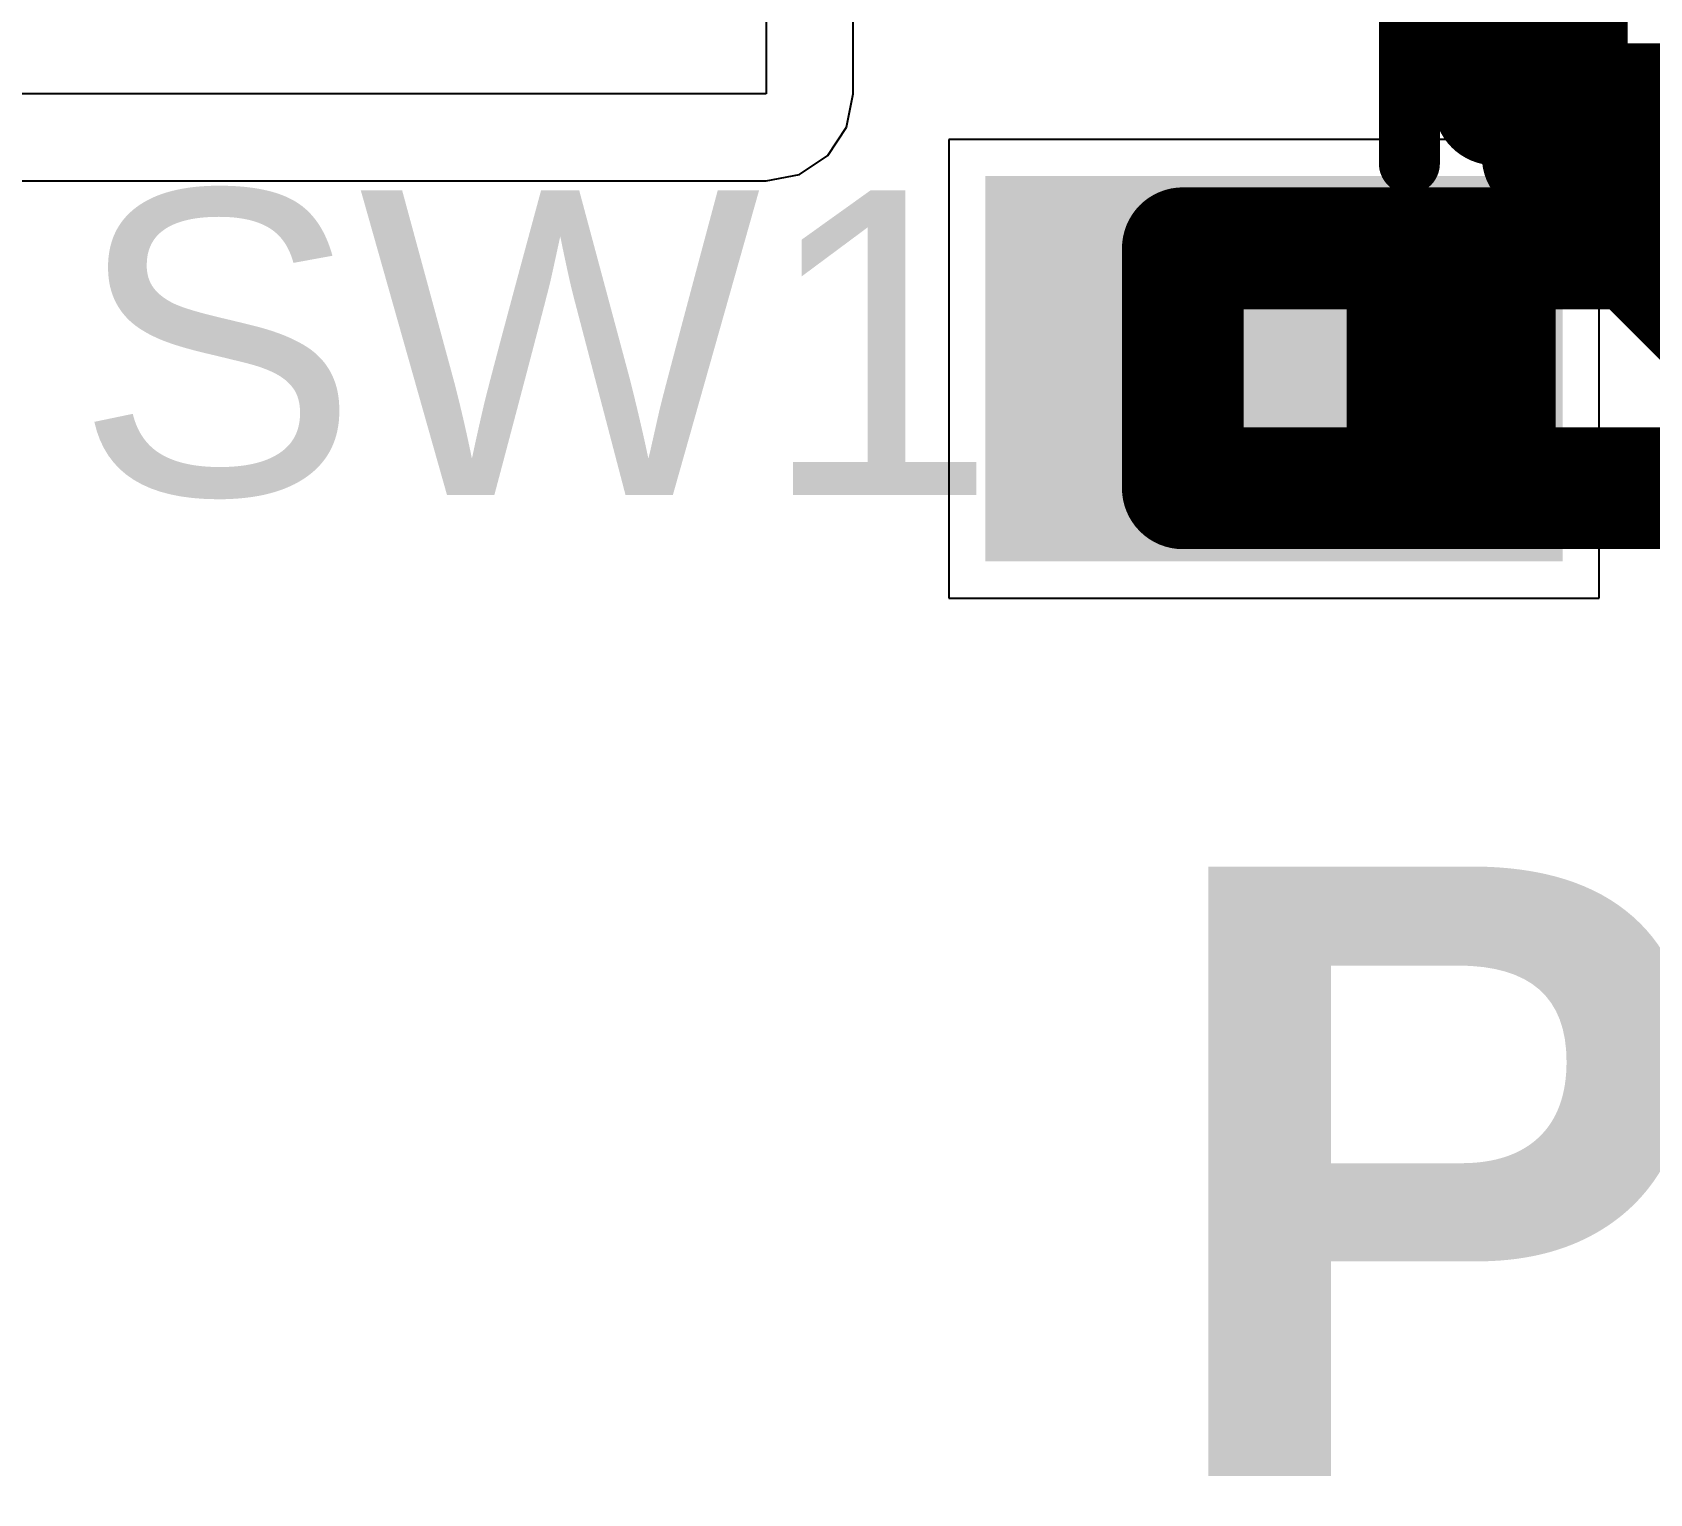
# Model space of a CAD drawing. Header units: inches. Extents: x -13 to 254, y -7 to 63.
# Drawn here: x -1.098 to 2.273, y 4.805 to 7.85 of the extents above; entities that cross this region are included whole.
import ezdxf

# ---------------------------------------------------------------- set-up
doc = ezdxf.new("R2010")
doc.units = ezdxf.units.IN
for name, color, linetype in [('Dimensions', 6, 'Continuous'), ('Top Layer', 1, 'Continuous'), ('Top Overlay', 2, 'Continuous'), ('Top Paste', 8, 'Continuous'), ('Top Solder', 216, 'Continuous')]:
    doc.layers.add(name, color=color, linetype=linetype)
doc.styles.add('Arial', font='', dxfattribs={"height": 0.2})
doc.styles.add('Arial_Bold', font='', dxfattribs={"height": 0.2})
doc.styles.get('Arial').set_extended_font_data('Arial')
doc.styles.get('Arial_Bold').set_extended_font_data('Arial', bold=True)

# ---------------------------------------------------------------- blocks, each defined once
blk = doc.blocks.new('TC_0522C_1_7_260G__46')
at = {"layer": 'Top Layer'}
blk.add_hatch(color=1, dxfattribs=at).paths.add_polyline_path([(2.5, 2.15), (3.5, 2.15), (3.5, 1.55), (2.5, 1.55)])
at = {"layer": 'Top Paste'}
blk.add_hatch(color=8, dxfattribs=at).paths.add_polyline_path([(2.5, 2.15), (3.5, 2.15), (3.5, 1.55), (2.5, 1.55)])
at = {"layer": 'Top Solder'}
blk.add_hatch(color=216, dxfattribs=at).paths.add_polyline_path([(2.3984, 2.2516), (3.6016, 2.2516), (3.6016, 1.4484), (2.3984, 1.4484)])
at = {"layer": 'Top Overlay'}
blk.add_lwpolyline([(2.7178, 1.4224, 0.127, 0.127, 0), (2.7178, -1.3716, 0.127, 0.127, 0)], format="xyseb", dxfattribs=at)
blk.add_lwpolyline([(2.686, 1.4224, 0.0635, 0.0635, 1), (2.7496, 1.4224, 0.0635, 0.0635, 1)], format="xyseb", close=True, dxfattribs=at)

msp = doc.modelspace()

# ---------------------------------------------------------------- linework, layer by layer
at = {"layer": 'Dimensions'}
for points in [[(1.95, 7.7, 0.254, 0.254, 0), (1.95, 10.3, 0.254, 0.254, 0)], [(2.1, 7.7, 0.254, 0.254, 0), (2.1, 10.3, 0.254, 0.254, 0)], [(1.95, 7.7, 0.254, 0.254, 0), (2.1, 7.7, 0.254, 0.254, 0)], [(2.05, 7.5914, 0.254, 0.254, 0), (2.05, 7.7, 0.254, 0.254, 0)], [(2.1, 7.6121, 0.254, 0.254, 0), (2.1, 7.7, 0.254, 0.254, 0)], [(2.1, 7.7, 0.254, 0.254, 0), (2.4, 7.7, 0.254, 0.254, 0)], [(2.05, 7.5914, 0.254, 0.254, 0), (2.1, 7.6121, 0.254, 0.254, 0)], [(2.1, 7.6121, 0.254, 0.254, 0), (3.1121, 6.6, 0.254, 0.254, 0)], [(2.05, 7.5914, 0.254, 0.254, 0), (3.0914, 6.55, 0.254, 0.254, 0)], [(1.3, 7.4, 0.254, 0.254, 0), (1.7684, 7.4, 0.254, 0.254, 0)], [(1.3, 6.9, 0.254, 0.254, 0), (1.3, 7.4, 0.254, 0.254, 0)], [(1.7684, 7.4, 0.254, 0.254, 0), (1.8148, 7.4, 0.254, 0.254, 0)], [(1.7684, 6.9, 0.254, 0.254, 0), (1.7684, 7.4, 0.254, 0.254, 0)], [(1.8148, 7.4, 0.254, 0.254, 0), (1.8572, 7.4, 0.254, 0.254, 0)], [(1.8148, 6.9, 0.254, 0.254, 0), (1.8148, 7.4, 0.254, 0.254, 0)], [(1.8572, 7.4, 0.254, 0.254, 0), (1.95, 7.4, 0.254, 0.254, 0)], [(1.8572, 6.9, 0.254, 0.254, 0), (1.8572, 7.4, 0.254, 0.254, 0)], [(1.95, 6.9, 0.254, 0.254, 0), (1.95, 7.4, 0.254, 0.254, 0)], [(1.95, 7.4, 0.254, 0.254, 0), (2.2414, 7.4, 0.254, 0.254, 0)], [(1.3, 6.9, 0.254, 0.254, 0), (1.7684, 6.9, 0.254, 0.254, 0)], [(1.7684, 6.9, 0.254, 0.254, 0), (1.8148, 6.9, 0.254, 0.254, 0)], [(1.8148, 6.9, 0.254, 0.254, 0), (1.8572, 6.9, 0.254, 0.254, 0)], [(1.8572, 6.9, 0.254, 0.254, 0), (1.95, 6.9, 0.254, 0.254, 0)], [(1.95, 6.9, 0.254, 0.254, 0), (2.7414, 6.9, 0.254, 0.254, 0)]]:
    msp.add_lwpolyline(points, format="xyseb", dxfattribs=at)
for points in [[(1.8865, 7.7, 0.127, 0.127, 1), (2.0135, 7.7, 0.127, 0.127, 1)], [(1.8865, 7.7, 0.127, 0.127, 1), (2.0135, 7.7, 0.127, 0.127, 1)], [(1.9865, 7.7, 0.127, 0.127, 1), (2.1135, 7.7, 0.127, 0.127, 1)], [(2.0365, 7.7, 0.127, 0.127, 1), (2.1635, 7.7, 0.127, 0.127, 1)], [(2.0365, 7.7, 0.127, 0.127, 1), (2.1635, 7.7, 0.127, 0.127, 1)], [(2.0365, 7.7, 0.127, 0.127, 1), (2.1635, 7.7, 0.127, 0.127, 1)], [(2.0365, 7.7, 0.127, 0.127, 1), (2.1635, 7.7, 0.127, 0.127, 1)], [(2.0365, 7.6121, 0.127, 0.127, 1), (2.1635, 7.6121, 0.127, 0.127, 1)], [(2.0365, 7.6121, 0.127, 0.127, 1), (2.1635, 7.6121, 0.127, 0.127, 1)], [(2.0365, 7.6121, 0.127, 0.127, 1), (2.1635, 7.6121, 0.127, 0.127, 1)], [(1.9865, 7.5914, 0.127, 0.127, 1), (2.1135, 7.5914, 0.127, 0.127, 1)], [(1.9865, 7.5914, 0.127, 0.127, 1), (2.1135, 7.5914, 0.127, 0.127, 1)], [(1.9865, 7.5914, 0.127, 0.127, 1), (2.1135, 7.5914, 0.127, 0.127, 1)], [(1.2365, 7.4, 0.127, 0.127, 1), (1.3635, 7.4, 0.127, 0.127, 1)], [(1.2365, 7.4, 0.127, 0.127, 1), (1.3635, 7.4, 0.127, 0.127, 1)], [(1.7049, 7.4, 0.127, 0.127, 1), (1.8319, 7.4, 0.127, 0.127, 1)], [(1.7049, 7.4, 0.127, 0.127, 1), (1.8319, 7.4, 0.127, 0.127, 1)], [(1.7049, 7.4, 0.127, 0.127, 1), (1.8319, 7.4, 0.127, 0.127, 1)], [(1.7513, 7.4, 0.127, 0.127, 1), (1.8783, 7.4, 0.127, 0.127, 1)], [(1.7513, 7.4, 0.127, 0.127, 1), (1.8783, 7.4, 0.127, 0.127, 1)], [(1.7513, 7.4, 0.127, 0.127, 1), (1.8783, 7.4, 0.127, 0.127, 1)], [(1.7937, 7.4, 0.127, 0.127, 1), (1.9207, 7.4, 0.127, 0.127, 1)], [(1.7937, 7.4, 0.127, 0.127, 1), (1.9207, 7.4, 0.127, 0.127, 1)], [(1.7937, 7.4, 0.127, 0.127, 1), (1.9207, 7.4, 0.127, 0.127, 1)], [(1.8865, 7.4, 0.127, 0.127, 1), (2.0135, 7.4, 0.127, 0.127, 1)], [(1.8865, 7.4, 0.127, 0.127, 1), (2.0135, 7.4, 0.127, 0.127, 1)], [(1.8865, 7.4, 0.127, 0.127, 1), (2.0135, 7.4, 0.127, 0.127, 1)], [(2.1779, 7.4, 0.127, 0.127, 1), (2.3049, 7.4, 0.127, 0.127, 1)], [(1.2365, 6.9, 0.127, 0.127, 1), (1.3635, 6.9, 0.127, 0.127, 1)], [(1.2365, 6.9, 0.127, 0.127, 1), (1.3635, 6.9, 0.127, 0.127, 1)], [(1.7049, 6.9, 0.127, 0.127, 1), (1.8319, 6.9, 0.127, 0.127, 1)], [(1.7049, 6.9, 0.127, 0.127, 1), (1.8319, 6.9, 0.127, 0.127, 1)], [(1.7049, 6.9, 0.127, 0.127, 1), (1.8319, 6.9, 0.127, 0.127, 1)], [(1.7513, 6.9, 0.127, 0.127, 1), (1.8783, 6.9, 0.127, 0.127, 1)], [(1.7513, 6.9, 0.127, 0.127, 1), (1.8783, 6.9, 0.127, 0.127, 1)], [(1.7513, 6.9, 0.127, 0.127, 1), (1.8783, 6.9, 0.127, 0.127, 1)], [(1.7937, 6.9, 0.127, 0.127, 1), (1.9207, 6.9, 0.127, 0.127, 1)], [(1.7937, 6.9, 0.127, 0.127, 1), (1.9207, 6.9, 0.127, 0.127, 1)], [(1.7937, 6.9, 0.127, 0.127, 1), (1.9207, 6.9, 0.127, 0.127, 1)], [(1.8865, 6.9, 0.127, 0.127, 1), (2.0135, 6.9, 0.127, 0.127, 1)], [(1.8865, 6.9, 0.127, 0.127, 1), (2.0135, 6.9, 0.127, 0.127, 1)], [(1.8865, 6.9, 0.127, 0.127, 1), (2.0135, 6.9, 0.127, 0.127, 1)]]:
    msp.add_lwpolyline(points, format="xyseb", close=True, dxfattribs=at)
at = {"layer": 'Top Layer'}
for p, q in [((0.4318, 9.5426), (0.4318, 7.7216)), ((0.6131, 7.7216), (0.6131, 9.5426)), ((0.4318, 7.7216), (-2.7928, 7.7216)), ((0.5993, 7.6522), (0.6131, 7.7216)), ((0.56, 7.5934), (0.5993, 7.6522)), ((2.1677, 7.6268), (0.8121, 7.6268)), ((0.8121, 7.6268), (0.8121, 6.6712)), ((2.1677, 6.6712), (2.1677, 7.6268)), ((0.5012, 7.5541), (0.56, 7.5934)), ((0.4318, 7.5403), (0.5012, 7.5541)), ((-2.7928, 7.5403), (0.4318, 7.5403)), ((0.8121, 6.6712), (2.1677, 6.6712))]:
    msp.add_line(p, q, dxfattribs=at)

# ---------------------------------------------------------------- block references
at = {"rotation": 180}
msp.add_blockref('TC_0522C_1_7_260G__46', (4.4899, 8.999), dxfattribs=at)

# ---------------------------------------------------------------- texts
at = {"layer": 'Top Overlay'}
for s, height, style, p in [('SW1', 0.635, 'Arial', (-1.0089, 6.886)), ('PWR / MODE', 1.27, 'Arial_Bold', (1.2343, 4.8417))]:
    msp.add_text(s, height=height, dxfattribs=dict(at, style=style)).set_placement(p)

doc.saveas('drawing.dxf')
